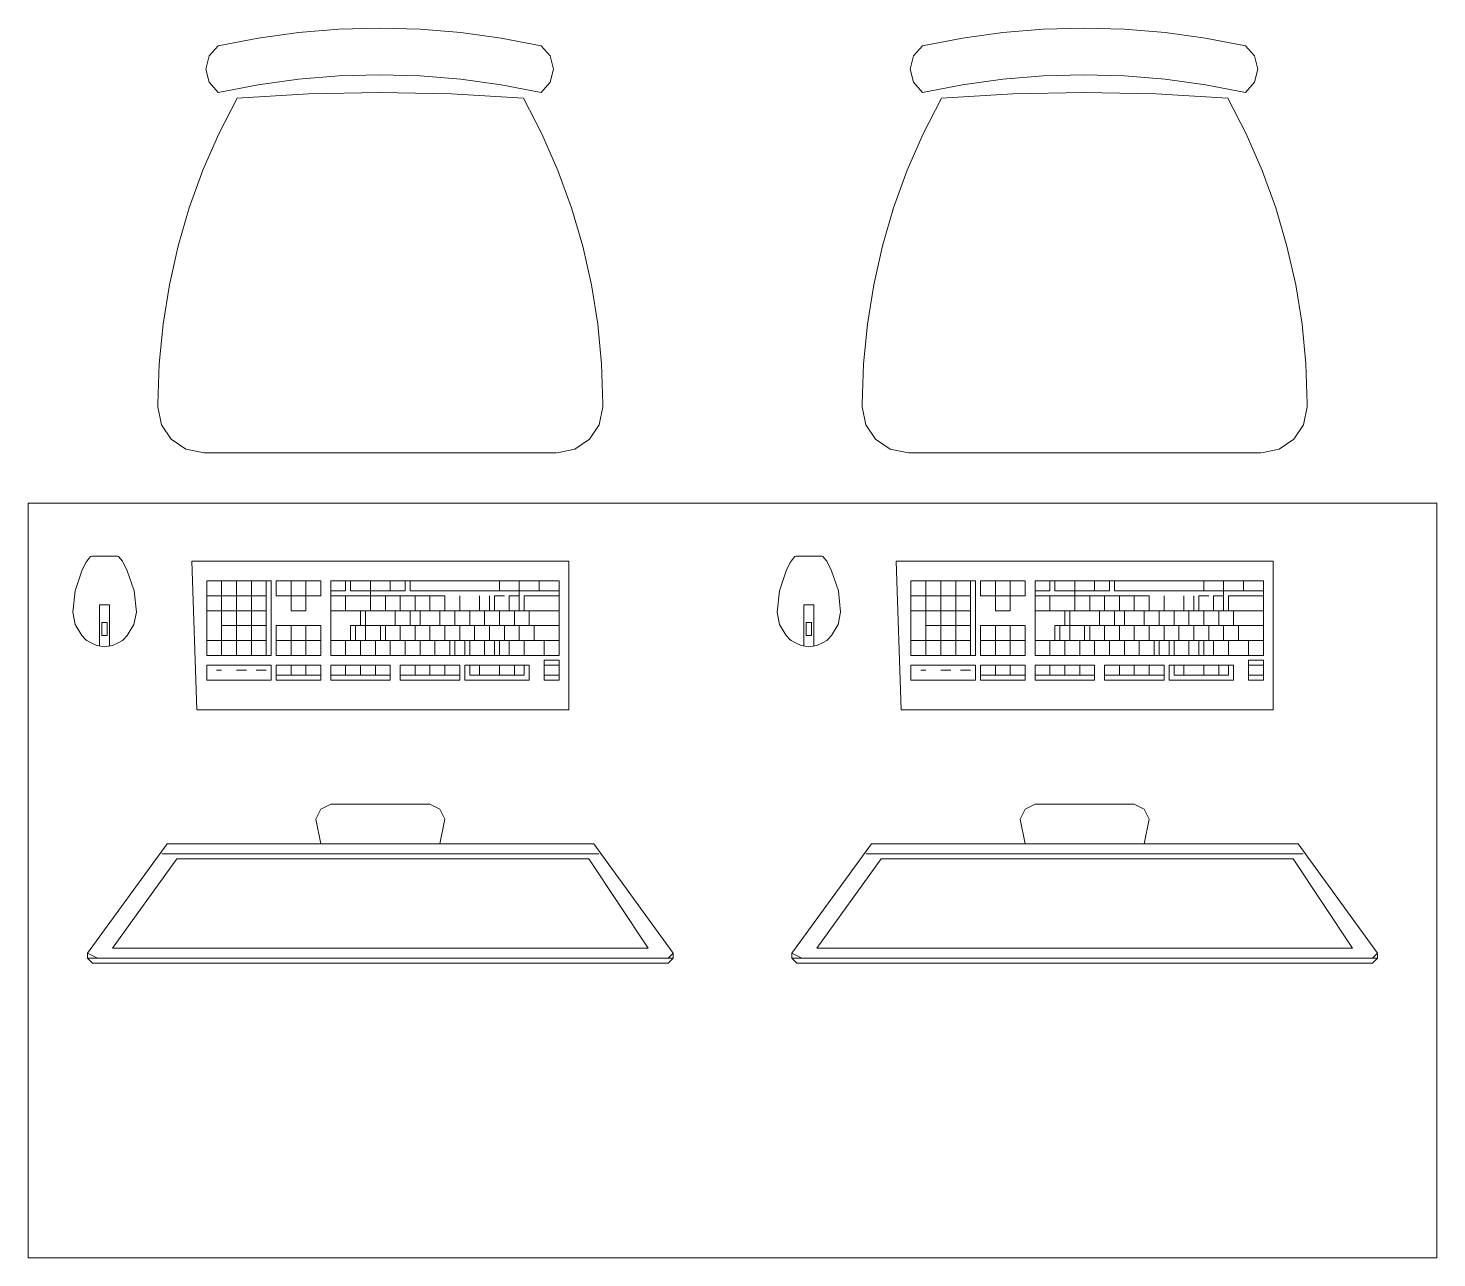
# Model space of a CAD drawing. Header units: millimetres. Extents: x 0 to 1189, y 0 to 841.
# Drawn here: x 807.52 to 821.52, y 595.41 to 607.63 of the extents above; entities that cross this region are included whole.
import ezdxf

# ---------------------------------------------------------------- set-up
doc = ezdxf.new("R2010")
doc.units = ezdxf.units.MM

msp = doc.modelspace()

# ---------------------------------------------------------------- linework, layer by layer
at = {"color": 253, "lineweight": 0, "true_color": 0x999999}
for points in [[(809.404237, 607.455699), (809.801409, 607.531824), (810.201863, 607.586199), (810.604754, 607.618824), (811.009239, 607.629699), (811.413724, 607.618824), (811.816615, 607.586199), (812.217069, 607.531824), (812.614241, 607.455699)], [(816.404247, 607.455699), (816.80142, 607.531824), (817.201874, 607.586199), (817.604765, 607.618824), (818.00925, 607.629699), (818.413735, 607.618824), (818.816626, 607.586199), (819.21708, 607.531824), (819.614252, 607.455699)], [(809.404237, 606.990698), (809.313861, 607.092198), (809.281236, 607.223698), (809.313861, 607.355074), (809.404237, 607.455699)], [(812.614241, 607.455699), (812.704617, 607.355074), (812.737242, 607.223698), (812.704617, 607.092198), (812.614241, 606.990698)], [(816.404247, 606.990698), (816.313872, 607.092198), (816.281247, 607.223698), (816.313872, 607.355074), (816.404247, 607.455699)], [(819.614252, 607.455699), (819.704627, 607.355074), (819.737252, 607.223698), (819.704627, 607.092198), (819.614252, 606.990698)], [(809.404237, 606.990698), (809.801409, 607.066979), (810.201863, 607.121698), (810.604754, 607.154667), (811.009239, 607.165698), (811.413724, 607.154667), (811.816615, 607.121698), (812.217069, 607.066979), (812.614241, 606.990698)], [(816.404247, 606.990698), (816.80142, 607.066979), (817.201874, 607.121698), (817.604765, 607.154667), (818.00925, 607.165698), (818.413735, 607.154667), (818.816626, 607.121698), (819.21708, 607.066979), (819.614252, 606.990698)], [(808.806236, 603.883693), (808.806236, 603.896693), (808.81889, 604.294327), (808.856658, 604.689195), (808.919246, 605.080125), (809.006361, 605.465946), (809.117711, 605.845485), (809.253002, 606.217572), (809.411942, 606.581033), (809.594237, 606.934698)], [(809.594237, 606.934698), (810.301363, 606.976573), (811.009239, 606.990698), (811.724615, 606.976323), (812.439241, 606.932698)], [(812.439241, 606.932698), (812.621536, 606.579406), (812.780476, 606.216306), (812.915767, 605.844558), (813.027117, 605.465321), (813.114232, 605.079756), (813.17682, 604.689023), (813.214588, 604.294282), (813.227242, 603.896693), (813.227242, 603.883693)], [(815.806246, 603.883693), (815.806246, 603.896693), (815.818901, 604.294327), (815.856668, 604.689195), (815.919256, 605.080125), (816.006372, 605.465946), (816.117721, 605.845485), (816.253013, 606.217572), (816.411952, 606.581033), (816.594248, 606.934698)], [(816.594248, 606.934698), (817.301374, 606.976573), (818.00925, 606.990698), (818.724626, 606.976323), (819.439252, 606.932698)], [(819.439252, 606.932698), (819.621547, 606.579406), (819.780487, 606.216306), (819.915778, 605.844558), (820.027128, 605.465321), (820.114243, 605.079756), (820.176831, 604.689023), (820.214599, 604.294282), (820.227253, 603.896693), (820.227253, 603.883693)], [(809.265236, 603.411693), (809.083252, 603.447474), (808.938611, 603.544943), (808.841033, 603.689287), (808.805236, 603.865693), (808.806236, 603.883693)], [(813.227242, 603.883693), (813.227242, 603.865693), (813.191602, 603.689287), (813.094367, 603.544943), (812.95007, 603.447474), (812.773242, 603.411693)], [(816.265247, 603.411693), (816.083262, 603.447474), (815.938622, 603.544943), (815.841043, 603.689287), (815.805246, 603.865693), (815.806246, 603.883693)], [(820.227253, 603.883693), (820.227253, 603.865693), (820.191612, 603.689287), (820.094378, 603.544943), (819.950081, 603.447474), (819.773252, 603.411693)], [(812.767242, 603.411693), (809.265236, 603.411693)], [(819.767252, 603.411693), (816.265247, 603.411693)], [(821.516255, 602.911692), (807.516234, 602.911692)], [(807.516234, 602.911692), (807.516234, 595.41168)], [(821.516255, 595.41168), (821.516255, 602.911692)], [(808.050235, 602.236691), (808.089235, 602.319691)], [(808.089235, 602.319691), (808.099235, 602.334691)], [(808.099235, 602.334691), (808.137235, 602.379691)], [(808.137235, 602.379691), (808.148235, 602.384691)], [(808.148235, 602.384691), (808.255235, 602.384691)], [(808.255235, 602.384691), (808.403235, 602.384691)], [(808.403235, 602.384691), (808.414235, 602.379691)], [(808.414235, 602.379691), (808.452235, 602.334691)], [(808.452235, 602.334691), (808.461235, 602.319691)], [(808.461235, 602.319691), (808.501235, 602.236691)], [(809.142236, 602.334691), (812.890242, 602.334691)], [(809.192236, 600.855689), (809.142236, 602.334691)], [(812.890242, 602.334691), (812.890242, 600.855689)], [(815.050245, 602.236691), (815.089245, 602.319691)], [(815.089245, 602.319691), (815.099245, 602.334691)], [(815.099245, 602.334691), (815.137245, 602.379691)], [(815.137245, 602.379691), (815.148245, 602.384691)], [(815.148245, 602.384691), (815.255246, 602.384691)], [(815.255246, 602.384691), (815.403246, 602.384691)], [(815.403246, 602.384691), (815.414246, 602.379691)], [(815.414246, 602.379691), (815.452246, 602.334691)], [(815.452246, 602.334691), (815.461246, 602.319691)], [(815.461246, 602.319691), (815.501246, 602.236691)], [(816.142247, 602.334691), (819.890253, 602.334691)], [(816.192247, 600.855689), (816.142247, 602.334691)], [(819.890253, 602.334691), (819.890253, 600.855689)], [(807.960234, 601.82869), (807.983109, 602.037565), (808.050235, 602.236691)], [(808.501235, 602.236691), (808.56836, 602.037565), (808.591235, 601.82869)], [(814.960245, 601.82869), (814.98312, 602.037565), (815.050245, 602.236691)], [(815.501246, 602.236691), (815.568371, 602.037565), (815.591246, 601.82869)], [(809.290236, 602.137691), (809.290236, 601.397689)], [(809.931237, 602.137691), (809.290236, 602.137691)], [(809.290236, 602.137691), (809.290236, 601.54569)], [(809.438237, 602.137691), (809.290236, 602.137691)], [(809.438237, 601.54569), (809.438237, 602.137691)], [(809.438237, 602.137691), (809.586237, 602.137691)], [(809.438237, 601.98969), (809.438237, 602.137691)], [(809.586237, 602.137691), (809.586237, 601.98969)], [(809.586237, 602.137691), (809.586237, 601.98969)], [(809.882237, 602.137691), (809.635237, 602.137691)], [(809.734237, 602.137691), (809.734237, 601.397689)], [(809.882237, 601.98969), (809.882237, 602.137691)], [(809.931237, 601.397689), (809.931237, 602.137691)], [(809.981237, 602.137691), (810.277238, 602.137691)], [(809.981237, 602.03969), (809.981237, 602.137691)], [(809.981237, 602.137691), (809.981237, 601.98969)], [(810.424238, 602.137691), (809.981237, 602.137691)], [(810.129238, 601.98969), (810.129238, 602.137691)], [(810.277238, 602.137691), (810.277238, 602.03969)], [(810.277238, 601.84169), (810.277238, 602.137691)], [(810.326238, 602.137691), (810.424238, 602.137691)], [(810.424238, 602.137691), (810.424238, 602.03969)], [(810.424238, 601.98969), (810.424238, 602.137691)], [(810.523238, 602.137691), (810.523238, 601.397689)], [(812.792242, 602.137691), (810.523238, 602.137691)], [(810.523238, 602.137691), (810.671239, 602.137691)], [(810.523238, 602.03969), (810.523238, 602.137691)], [(810.671239, 602.03969), (810.523238, 602.03969)], [(810.671239, 602.137691), (810.671239, 602.03969)], [(810.720239, 602.137691), (810.918239, 602.137691)], [(810.720239, 602.03969), (810.720239, 602.137691)], [(810.918239, 602.03969), (810.720239, 602.03969)], [(810.918239, 602.137691), (811.263239, 602.137691)], [(810.918239, 602.137691), (810.918239, 601.84169)], [(810.918239, 602.03969), (810.918239, 602.137691)], [(811.263239, 602.03969), (810.918239, 602.03969)], [(811.115239, 602.03969), (811.115239, 602.137691)], [(811.115239, 602.137691), (811.115239, 602.03969)], [(811.263239, 602.137691), (811.263239, 602.03969)], [(811.31224, 602.137691), (811.31224, 602.03969)], [(812.200241, 602.137691), (811.31224, 602.137691)], [(811.31224, 602.03969), (812.200241, 602.03969)], [(812.200241, 602.137691), (812.397241, 602.137691)], [(812.200241, 602.03969), (812.200241, 602.137691)], [(812.200241, 602.03969), (812.200241, 602.137691)], [(812.792242, 602.03969), (812.200241, 602.03969)], [(812.397241, 602.137691), (812.792242, 602.137691)], [(812.397241, 601.84169), (812.397241, 602.137691)], [(812.397241, 602.137691), (812.397241, 602.03969)], [(812.594241, 602.137691), (812.594241, 602.03969)], [(812.792242, 601.397689), (812.792242, 602.137691)], [(812.792242, 602.137691), (812.792242, 602.03969)], [(816.290247, 602.137691), (816.290247, 601.397689)], [(816.931248, 602.137691), (816.290247, 602.137691)], [(816.290247, 602.137691), (816.290247, 601.54569)], [(816.438247, 602.137691), (816.290247, 602.137691)], [(816.438247, 601.54569), (816.438247, 602.137691)], [(816.438247, 602.137691), (816.586248, 602.137691)], [(816.438247, 601.98969), (816.438247, 602.137691)], [(816.586248, 602.137691), (816.586248, 601.98969)], [(816.586248, 602.137691), (816.586248, 601.98969)], [(816.882248, 602.137691), (816.635248, 602.137691)], [(816.734248, 602.137691), (816.734248, 601.397689)], [(816.882248, 601.98969), (816.882248, 602.137691)], [(816.931248, 601.397689), (816.931248, 602.137691)], [(816.981248, 602.137691), (817.277249, 602.137691)], [(816.981248, 602.03969), (816.981248, 602.137691)], [(816.981248, 602.137691), (816.981248, 601.98969)], [(817.424249, 602.137691), (816.981248, 602.137691)], [(817.129248, 601.98969), (817.129248, 602.137691)], [(817.277249, 602.137691), (817.277249, 602.03969)], [(817.277249, 601.84169), (817.277249, 602.137691)], [(817.326249, 602.137691), (817.424249, 602.137691)], [(817.424249, 602.137691), (817.424249, 602.03969)], [(817.424249, 601.98969), (817.424249, 602.137691)], [(817.523249, 602.137691), (817.523249, 601.397689)], [(819.792252, 602.137691), (817.523249, 602.137691)], [(817.523249, 602.137691), (817.671249, 602.137691)], [(817.523249, 602.03969), (817.523249, 602.137691)], [(817.671249, 602.03969), (817.523249, 602.03969)], [(817.671249, 602.137691), (817.671249, 602.03969)], [(817.720249, 602.137691), (817.91825, 602.137691)], [(817.720249, 602.03969), (817.720249, 602.137691)], [(817.91825, 602.03969), (817.720249, 602.03969)], [(817.91825, 602.137691), (818.26325, 602.137691)], [(817.91825, 602.137691), (817.91825, 601.84169)], [(817.91825, 602.03969), (817.91825, 602.137691)], [(818.26325, 602.03969), (817.91825, 602.03969)], [(818.11525, 602.03969), (818.11525, 602.137691)], [(818.11525, 602.137691), (818.11525, 602.03969)], [(818.26325, 602.137691), (818.26325, 602.03969)], [(818.31225, 602.137691), (818.31225, 602.03969)], [(819.200252, 602.137691), (818.31225, 602.137691)], [(818.31225, 602.03969), (819.200252, 602.03969)], [(819.200252, 602.137691), (819.397252, 602.137691)], [(819.200252, 602.03969), (819.200252, 602.137691)], [(819.200252, 602.03969), (819.200252, 602.137691)], [(819.792252, 602.03969), (819.200252, 602.03969)], [(819.397252, 602.137691), (819.792252, 602.137691)], [(819.397252, 601.84169), (819.397252, 602.137691)], [(819.397252, 602.137691), (819.397252, 602.03969)], [(819.594252, 602.137691), (819.594252, 602.03969)], [(819.792252, 601.397689), (819.792252, 602.137691)], [(819.792252, 602.137691), (819.792252, 602.03969)], [(808.325235, 601.90069), (808.226235, 601.90069)], [(808.226235, 601.90069), (808.226235, 601.48869)], [(808.325235, 601.48869), (808.325235, 601.90069)], [(809.290236, 601.98969), (809.586237, 601.98969)], [(809.438237, 601.54569), (809.438237, 601.98969)], [(809.586237, 601.54569), (809.586237, 601.98969)], [(809.586237, 601.98969), (809.882237, 601.98969)], [(809.635237, 601.98969), (809.882237, 601.98969)], [(809.882237, 601.98969), (809.882237, 601.54569)], [(809.981237, 601.98969), (810.129238, 601.98969)], [(809.981237, 601.98969), (810.424238, 601.98969)], [(810.129238, 601.84169), (810.129238, 601.98969)], [(810.129238, 601.84169), (810.129238, 601.98969)], [(810.277238, 601.98969), (810.277238, 601.84169)], [(810.523238, 601.84169), (810.523238, 601.98969)], [(810.918239, 601.98969), (810.523238, 601.98969)], [(810.671239, 601.98969), (810.671239, 601.84169)], [(810.671239, 601.98969), (810.671239, 601.84169)], [(810.918239, 601.84169), (810.918239, 601.98969)], [(810.918239, 601.98969), (811.214239, 601.98969)], [(811.066239, 601.84169), (811.066239, 601.98969)], [(811.214239, 601.84169), (811.214239, 601.98969)], [(811.214239, 601.98969), (811.65724, 601.98969)], [(811.36124, 601.84169), (811.36124, 601.98969)], [(811.50924, 601.84169), (811.50924, 601.98969)], [(811.65724, 601.84169), (811.65724, 601.98969)], [(811.80524, 601.98969), (811.80524, 601.84169)], [(812.003241, 601.84169), (812.003241, 601.98969)], [(812.101241, 601.98969), (812.101241, 601.84169)], [(812.151241, 601.98969), (812.249241, 601.98969)], [(812.151241, 601.84169), (812.151241, 601.98969)], [(812.298241, 601.98969), (812.397241, 601.98969)], [(812.298241, 601.84169), (812.298241, 601.98969)], [(812.446241, 601.98969), (812.446241, 601.84169)], [(812.792242, 601.98969), (812.446241, 601.98969)], [(812.792242, 601.84169), (812.792242, 601.98969)], [(815.325246, 601.90069), (815.226245, 601.90069)], [(815.226245, 601.90069), (815.226245, 601.48869)], [(815.325246, 601.48869), (815.325246, 601.90069)], [(816.290247, 601.98969), (816.586248, 601.98969)], [(816.438247, 601.54569), (816.438247, 601.98969)], [(816.586248, 601.54569), (816.586248, 601.98969)], [(816.586248, 601.98969), (816.882248, 601.98969)], [(816.635248, 601.98969), (816.882248, 601.98969)], [(816.882248, 601.98969), (816.882248, 601.54569)], [(816.981248, 601.98969), (817.129248, 601.98969)], [(816.981248, 601.98969), (817.424249, 601.98969)], [(817.129248, 601.84169), (817.129248, 601.98969)], [(817.129248, 601.84169), (817.129248, 601.98969)], [(817.277249, 601.98969), (817.277249, 601.84169)], [(817.523249, 601.84169), (817.523249, 601.98969)], [(817.91825, 601.98969), (817.523249, 601.98969)], [(817.671249, 601.98969), (817.671249, 601.84169)], [(817.671249, 601.98969), (817.671249, 601.84169)], [(817.91825, 601.84169), (817.91825, 601.98969)], [(817.91825, 601.98969), (818.21425, 601.98969)], [(818.06625, 601.84169), (818.06625, 601.98969)], [(818.21425, 601.84169), (818.21425, 601.98969)], [(818.21425, 601.98969), (818.657251, 601.98969)], [(818.36125, 601.84169), (818.36125, 601.98969)], [(818.50925, 601.84169), (818.50925, 601.98969)], [(818.657251, 601.84169), (818.657251, 601.98969)], [(818.805251, 601.98969), (818.805251, 601.84169)], [(819.003251, 601.84169), (819.003251, 601.98969)], [(819.101251, 601.98969), (819.101251, 601.84169)], [(819.151251, 601.98969), (819.249252, 601.98969)], [(819.151251, 601.84169), (819.151251, 601.98969)], [(819.298252, 601.98969), (819.397252, 601.98969)], [(819.298252, 601.84169), (819.298252, 601.98969)], [(819.446252, 601.98969), (819.446252, 601.84169)], [(819.792252, 601.98969), (819.446252, 601.98969)], [(819.792252, 601.84169), (819.792252, 601.98969)], [(808.050235, 601.59569), (807.983484, 601.70394), (807.960234, 601.82869)], [(808.249235, 601.59469), (808.249235, 601.72469)], [(808.249235, 601.72469), (808.302235, 601.72469)], [(808.302235, 601.72469), (808.302235, 601.59469)], [(808.591235, 601.82869), (808.567985, 601.70394), (808.501235, 601.59569)], [(809.290236, 601.84169), (809.438237, 601.84169)], [(809.734237, 601.84169), (809.438237, 601.84169)], [(809.882237, 601.84169), (809.734237, 601.84169)], [(810.277238, 601.84169), (810.129238, 601.84169)], [(810.277238, 601.84169), (810.129238, 601.84169)], [(810.523238, 601.84169), (810.819239, 601.84169)], [(810.671239, 601.84169), (810.523238, 601.84169)], [(810.523238, 601.54569), (810.523238, 601.84169)], [(810.671239, 601.84169), (810.918239, 601.84169)], [(810.819239, 601.84169), (810.819239, 601.69369)], [(810.868239, 601.69369), (810.868239, 601.84169)], [(810.868239, 601.84169), (810.967239, 601.84169)], [(812.101241, 601.84169), (810.918239, 601.84169)], [(810.967239, 601.84169), (812.052241, 601.84169)], [(811.164239, 601.69369), (811.164239, 601.84169)], [(811.36124, 601.84169), (811.214239, 601.84169)], [(811.31224, 601.69369), (811.31224, 601.84169)], [(811.41124, 601.84169), (811.41124, 601.69369)], [(811.60824, 601.69369), (811.60824, 601.84169)], [(811.75624, 601.69369), (811.75624, 601.84169)], [(811.90424, 601.84169), (811.90424, 601.69369)], [(811.90424, 601.69369), (811.90424, 601.84169)], [(812.052241, 601.84169), (812.200241, 601.84169)], [(812.052241, 601.69369), (812.052241, 601.84169)], [(812.151241, 601.84169), (812.496241, 601.84169)], [(812.200241, 601.84169), (812.200241, 601.69369)], [(812.348241, 601.84169), (812.348241, 601.69369)], [(812.348241, 601.69369), (812.348241, 601.84169)], [(812.446241, 601.84169), (812.792242, 601.84169)], [(812.792242, 601.84169), (812.496241, 601.84169)], [(812.496241, 601.84169), (812.496241, 601.69369)], [(812.496241, 601.84169), (812.496241, 601.69369)], [(812.792242, 601.69369), (812.792242, 601.84169)], [(815.050245, 601.59569), (814.983495, 601.70394), (814.960245, 601.82869)], [(815.249246, 601.59469), (815.249246, 601.72469)], [(815.249246, 601.72469), (815.302246, 601.72469)], [(815.302246, 601.72469), (815.302246, 601.59469)], [(815.591246, 601.82869), (815.567996, 601.70394), (815.501246, 601.59569)], [(816.290247, 601.84169), (816.438247, 601.84169)], [(816.734248, 601.84169), (816.438247, 601.84169)], [(816.882248, 601.84169), (816.734248, 601.84169)], [(817.277249, 601.84169), (817.129248, 601.84169)], [(817.277249, 601.84169), (817.129248, 601.84169)], [(817.523249, 601.84169), (817.819249, 601.84169)], [(817.671249, 601.84169), (817.523249, 601.84169)], [(817.523249, 601.54569), (817.523249, 601.84169)], [(817.671249, 601.84169), (817.91825, 601.84169)], [(817.819249, 601.84169), (817.819249, 601.69369)], [(817.86825, 601.69369), (817.86825, 601.84169)], [(817.86825, 601.84169), (817.96725, 601.84169)], [(819.101251, 601.84169), (817.91825, 601.84169)], [(817.96725, 601.84169), (819.052251, 601.84169)], [(818.16425, 601.69369), (818.16425, 601.84169)], [(818.36125, 601.84169), (818.21425, 601.84169)], [(818.31225, 601.69369), (818.31225, 601.84169)], [(818.41125, 601.84169), (818.41125, 601.69369)], [(818.608251, 601.69369), (818.608251, 601.84169)], [(818.756251, 601.69369), (818.756251, 601.84169)], [(818.904251, 601.84169), (818.904251, 601.69369)], [(818.904251, 601.69369), (818.904251, 601.84169)], [(819.052251, 601.84169), (819.200252, 601.84169)], [(819.052251, 601.69369), (819.052251, 601.84169)], [(819.151251, 601.84169), (819.496252, 601.84169)], [(819.200252, 601.84169), (819.200252, 601.69369)], [(819.348252, 601.84169), (819.348252, 601.69369)], [(819.348252, 601.69369), (819.348252, 601.84169)], [(819.446252, 601.84169), (819.792252, 601.84169)], [(819.792252, 601.84169), (819.496252, 601.84169)], [(819.496252, 601.84169), (819.496252, 601.69369)], [(819.496252, 601.84169), (819.496252, 601.69369)], [(819.792252, 601.69369), (819.792252, 601.84169)], [(808.086235, 601.55669), (808.050235, 601.59569)], [(808.302235, 601.59469), (808.249235, 601.59469)], [(808.501235, 601.59569), (808.465235, 601.55669)], [(809.438237, 601.69369), (809.586237, 601.69369)], [(809.586237, 601.69369), (809.882237, 601.69369)], [(809.981237, 601.54569), (809.981237, 601.69369)], [(809.981237, 601.69369), (809.981237, 601.397689)], [(809.981237, 601.69369), (810.424238, 601.69369)], [(810.424238, 601.69369), (809.981237, 601.69369)], [(810.129238, 601.69369), (810.129238, 601.54569)], [(810.277238, 601.69369), (810.277238, 601.397689)], [(810.424238, 601.397689), (810.424238, 601.69369)], [(810.424238, 601.69369), (810.424238, 601.54569)], [(810.819239, 601.69369), (810.720239, 601.69369)], [(810.720239, 601.69369), (810.720239, 601.54569)], [(811.115239, 601.69369), (810.770239, 601.69369)], [(810.770239, 601.54569), (810.770239, 601.69369)], [(810.868239, 601.69369), (810.868239, 601.54569)], [(811.016239, 601.54569), (811.016239, 601.69369)], [(811.066239, 601.54569), (811.066239, 601.69369)], [(811.066239, 601.69369), (811.36124, 601.69369)], [(811.31224, 601.69369), (811.115239, 601.69369)], [(811.214239, 601.69369), (811.214239, 601.54569)], [(812.348241, 601.69369), (811.31224, 601.69369)], [(811.36124, 601.54569), (811.36124, 601.69369)], [(811.36124, 601.69369), (811.36124, 601.54569)], [(811.50924, 601.54569), (811.50924, 601.69369)], [(811.65724, 601.54569), (811.65724, 601.69369)], [(811.80524, 601.69369), (811.80524, 601.54569)], [(811.80524, 601.54569), (811.80524, 601.69369)], [(811.95324, 601.54569), (811.95324, 601.69369)], [(812.101241, 601.54569), (812.101241, 601.69369)], [(812.496241, 601.69369), (812.249241, 601.69369)], [(812.249241, 601.54569), (812.249241, 601.69369)], [(812.249241, 601.69369), (812.249241, 601.54569)], [(812.397241, 601.69369), (812.545241, 601.69369)], [(812.397241, 601.54569), (812.397241, 601.69369)], [(812.496241, 601.69369), (812.792242, 601.69369)], [(812.545241, 601.69369), (812.545241, 601.54569)], [(812.545241, 601.69369), (812.545241, 601.54569)], [(812.792242, 601.69369), (812.545241, 601.69369)], [(812.792242, 601.54569), (812.792242, 601.69369)], [(815.086245, 601.55669), (815.050245, 601.59569)], [(815.302246, 601.59469), (815.249246, 601.59469)], [(815.501246, 601.59569), (815.465246, 601.55669)], [(816.438247, 601.69369), (816.586248, 601.69369)], [(816.586248, 601.69369), (816.882248, 601.69369)], [(816.981248, 601.54569), (816.981248, 601.69369)], [(816.981248, 601.69369), (816.981248, 601.397689)], [(816.981248, 601.69369), (817.424249, 601.69369)], [(817.424249, 601.69369), (816.981248, 601.69369)], [(817.129248, 601.69369), (817.129248, 601.54569)], [(817.277249, 601.69369), (817.277249, 601.397689)], [(817.424249, 601.397689), (817.424249, 601.69369)], [(817.424249, 601.69369), (817.424249, 601.54569)], [(817.819249, 601.69369), (817.720249, 601.69369)], [(817.720249, 601.69369), (817.720249, 601.54569)], [(818.11525, 601.69369), (817.770249, 601.69369)], [(817.770249, 601.54569), (817.770249, 601.69369)], [(817.86825, 601.69369), (817.86825, 601.54569)], [(818.01625, 601.54569), (818.01625, 601.69369)], [(818.06625, 601.54569), (818.06625, 601.69369)], [(818.06625, 601.69369), (818.36125, 601.69369)], [(818.31225, 601.69369), (818.11525, 601.69369)], [(818.21425, 601.69369), (818.21425, 601.54569)], [(819.348252, 601.69369), (818.31225, 601.69369)], [(818.36125, 601.54569), (818.36125, 601.69369)], [(818.36125, 601.69369), (818.36125, 601.54569)], [(818.50925, 601.54569), (818.50925, 601.69369)], [(818.657251, 601.54569), (818.657251, 601.69369)], [(818.805251, 601.69369), (818.805251, 601.54569)], [(818.805251, 601.54569), (818.805251, 601.69369)], [(818.953251, 601.54569), (818.953251, 601.69369)], [(819.101251, 601.54569), (819.101251, 601.69369)], [(819.496252, 601.69369), (819.249252, 601.69369)], [(819.249252, 601.54569), (819.249252, 601.69369)], [(819.249252, 601.69369), (819.249252, 601.54569)], [(819.397252, 601.69369), (819.545252, 601.69369)], [(819.397252, 601.54569), (819.397252, 601.69369)], [(819.496252, 601.69369), (819.792252, 601.69369)], [(819.545252, 601.69369), (819.545252, 601.54569)], [(819.545252, 601.69369), (819.545252, 601.54569)], [(819.792252, 601.69369), (819.545252, 601.69369)], [(819.792252, 601.54569), (819.792252, 601.69369)], [(808.099235, 601.54569), (808.086235, 601.55669)], [(808.141235, 601.52069), (808.099235, 601.54569)], [(808.198235, 601.49669), (808.141235, 601.52069)], [(808.275235, 601.48369), (808.198235, 601.49669)], [(808.353235, 601.49669), (808.275235, 601.48369)], [(808.410235, 601.52069), (808.353235, 601.49669)], [(808.452235, 601.54569), (808.410235, 601.52069)], [(808.465235, 601.55669), (808.452235, 601.54569)], [(809.290236, 601.54569), (809.734237, 601.54569)], [(809.290236, 601.397689), (809.290236, 601.54569)], [(809.290236, 601.54569), (809.438237, 601.54569)], [(809.438237, 601.54569), (809.438237, 601.397689)], [(809.586237, 601.54569), (809.487237, 601.54569)], [(809.586237, 601.54569), (809.586237, 601.397689)], [(809.882237, 601.54569), (809.635237, 601.54569)], [(809.783237, 601.54569), (809.882237, 601.54569)], [(809.882237, 601.54569), (809.882237, 601.397689)], [(809.981237, 601.397689), (809.981237, 601.54569)], [(810.424238, 601.54569), (809.981237, 601.54569)], [(810.129238, 601.54569), (810.129238, 601.397689)], [(810.424238, 601.54569), (810.424238, 601.397689)], [(810.523238, 601.54569), (810.671239, 601.54569)], [(810.523238, 601.397689), (810.523238, 601.54569)], [(810.720239, 601.54569), (810.523238, 601.54569)], [(810.671239, 601.397689), (810.671239, 601.54569)], [(810.671239, 601.54569), (810.819239, 601.54569)], [(811.016239, 601.54569), (810.770239, 601.54569)], [(810.819239, 601.54569), (811.263239, 601.54569)], [(810.819239, 601.397689), (810.819239, 601.54569)], [(810.967239, 601.54569), (810.967239, 601.397689)], [(810.967239, 601.397689), (810.967239, 601.54569)], [(811.36124, 601.54569), (811.066239, 601.54569)], [(811.115239, 601.54569), (811.115239, 601.397689)], [(811.95324, 601.54569), (811.263239, 601.54569)], [(811.263239, 601.54569), (811.263239, 601.397689)], [(811.50924, 601.54569), (811.36124, 601.54569)], [(811.41124, 601.54569), (811.41124, 601.397689)], [(811.41124, 601.397689), (811.41124, 601.54569)], [(811.55924, 601.54569), (811.55924, 601.397689)], [(811.70724, 601.54569), (811.70724, 601.397689)], [(811.75624, 601.54569), (811.85524, 601.54569)], [(811.75624, 601.397689), (811.75624, 601.54569)], [(811.85524, 601.54569), (811.85524, 601.397689)], [(811.90424, 601.54569), (812.003241, 601.54569)], [(811.90424, 601.397689), (811.90424, 601.54569)], [(811.95324, 601.54569), (812.792242, 601.54569)], [(812.052241, 601.397689), (812.052241, 601.54569)], [(812.151241, 601.54569), (812.151241, 601.397689)], [(812.200241, 601.397689), (812.200241, 601.54569)], [(812.298241, 601.54569), (812.298241, 601.397689)], [(812.446241, 601.54569), (812.446241, 601.397689)], [(812.545241, 601.54569), (812.792242, 601.54569)], [(812.644242, 601.54569), (812.644242, 601.397689)], [(812.644242, 601.397689), (812.644242, 601.54569)], [(812.792242, 601.54569), (812.792242, 601.397689)], [(815.099245, 601.54569), (815.086245, 601.55669)], [(815.141245, 601.52069), (815.099245, 601.54569)], [(815.198245, 601.49669), (815.141245, 601.52069)], [(815.275246, 601.48369), (815.198245, 601.49669)], [(815.353246, 601.49669), (815.275246, 601.48369)], [(815.410246, 601.52069), (815.353246, 601.49669)], [(815.452246, 601.54569), (815.410246, 601.52069)], [(815.465246, 601.55669), (815.452246, 601.54569)], [(816.290247, 601.54569), (816.734248, 601.54569)], [(816.290247, 601.397689), (816.290247, 601.54569)], [(816.290247, 601.54569), (816.438247, 601.54569)], [(816.438247, 601.54569), (816.438247, 601.397689)], [(816.586248, 601.54569), (816.487247, 601.54569)], [(816.586248, 601.54569), (816.586248, 601.397689)], [(816.882248, 601.54569), (816.635248, 601.54569)], [(816.783248, 601.54569), (816.882248, 601.54569)], [(816.882248, 601.54569), (816.882248, 601.397689)], [(816.981248, 601.397689), (816.981248, 601.54569)], [(817.424249, 601.54569), (816.981248, 601.54569)], [(817.129248, 601.54569), (817.129248, 601.397689)], [(817.424249, 601.54569), (817.424249, 601.397689)], [(817.523249, 601.54569), (817.671249, 601.54569)], [(817.523249, 601.397689), (817.523249, 601.54569)], [(817.720249, 601.54569), (817.523249, 601.54569)], [(817.671249, 601.397689), (817.671249, 601.54569)], [(817.671249, 601.54569), (817.819249, 601.54569)], [(818.01625, 601.54569), (817.770249, 601.54569)], [(817.819249, 601.54569), (818.26325, 601.54569)], [(817.819249, 601.397689), (817.819249, 601.54569)], [(817.96725, 601.54569), (817.96725, 601.397689)], [(817.96725, 601.397689), (817.96725, 601.54569)], [(818.36125, 601.54569), (818.06625, 601.54569)], [(818.11525, 601.54569), (818.11525, 601.397689)], [(818.953251, 601.54569), (818.26325, 601.54569)], [(818.26325, 601.54569), (818.26325, 601.397689)], [(818.50925, 601.54569), (818.36125, 601.54569)], [(818.41125, 601.54569), (818.41125, 601.397689)], [(818.41125, 601.397689), (818.41125, 601.54569)], [(818.559251, 601.54569), (818.559251, 601.397689)], [(818.707251, 601.54569), (818.707251, 601.397689)], [(818.756251, 601.54569), (818.855251, 601.54569)], [(818.756251, 601.397689), (818.756251, 601.54569)], [(818.855251, 601.54569), (818.855251, 601.397689)], [(818.904251, 601.54569), (819.003251, 601.54569)], [(818.904251, 601.397689), (818.904251, 601.54569)], [(818.953251, 601.54569), (819.792252, 601.54569)], [(819.052251, 601.397689), (819.052251, 601.54569)], [(819.151251, 601.54569), (819.151251, 601.397689)], [(819.200252, 601.397689), (819.200252, 601.54569)], [(819.298252, 601.54569), (819.298252, 601.397689)], [(819.446252, 601.54569), (819.446252, 601.397689)], [(819.545252, 601.54569), (819.792252, 601.54569)], [(819.644252, 601.54569), (819.644252, 601.397689)], [(819.644252, 601.397689), (819.644252, 601.54569)], [(819.792252, 601.54569), (819.792252, 601.397689)], [(809.438237, 601.397689), (809.290236, 601.397689)], [(809.290236, 601.397689), (809.931237, 601.397689)], [(809.882237, 601.397689), (809.487237, 601.397689)], [(810.129238, 601.397689), (809.981237, 601.397689)], [(809.981237, 601.397689), (810.424238, 601.397689)], [(810.277238, 601.397689), (810.129238, 601.397689)], [(810.424238, 601.397689), (810.326238, 601.397689)], [(810.523238, 601.397689), (812.792242, 601.397689)], [(810.819239, 601.397689), (810.523238, 601.397689)], [(810.967239, 601.397689), (810.819239, 601.397689)], [(811.115239, 601.397689), (810.967239, 601.397689)], [(811.263239, 601.397689), (811.115239, 601.397689)], [(812.003241, 601.397689), (811.75624, 601.397689)], [(812.298241, 601.397689), (812.052241, 601.397689)], [(812.446241, 601.397689), (812.348241, 601.397689)], [(812.792242, 601.397689), (812.496241, 601.397689)], [(812.644242, 601.348689), (812.792242, 601.348689)], [(812.644242, 601.151689), (812.644242, 601.348689)], [(812.792242, 601.348689), (812.792242, 601.151689)], [(816.438247, 601.397689), (816.290247, 601.397689)], [(816.290247, 601.397689), (816.931248, 601.397689)], [(816.882248, 601.397689), (816.487247, 601.397689)], [(817.129248, 601.397689), (816.981248, 601.397689)], [(816.981248, 601.397689), (817.424249, 601.397689)], [(817.277249, 601.397689), (817.129248, 601.397689)], [(817.424249, 601.397689), (817.326249, 601.397689)], [(817.523249, 601.397689), (819.792252, 601.397689)], [(817.819249, 601.397689), (817.523249, 601.397689)], [(817.96725, 601.397689), (817.819249, 601.397689)], [(818.11525, 601.397689), (817.96725, 601.397689)], [(818.26325, 601.397689), (818.11525, 601.397689)], [(819.003251, 601.397689), (818.756251, 601.397689)], [(819.298252, 601.397689), (819.052251, 601.397689)], [(819.446252, 601.397689), (819.348252, 601.397689)], [(819.792252, 601.397689), (819.496252, 601.397689)], [(819.644252, 601.348689), (819.792252, 601.348689)], [(819.644252, 601.151689), (819.644252, 601.348689)], [(819.792252, 601.348689), (819.792252, 601.151689)], [(809.290236, 601.299689), (809.290236, 601.151689)], [(809.931237, 601.299689), (809.290236, 601.299689)], [(809.389237, 601.250689), (809.438237, 601.250689)], [(809.438237, 601.250689), (809.389237, 601.250689)], [(809.586237, 601.250689), (809.685237, 601.250689)], [(809.685237, 601.250689), (809.586237, 601.250689)], [(809.882237, 601.250689), (809.783237, 601.250689)], [(809.882237, 601.250689), (809.783237, 601.250689)], [(809.931237, 601.151689), (809.931237, 601.299689)], [(809.981237, 601.299689), (810.424238, 601.299689)], [(810.424238, 601.299689), (809.981237, 601.299689)], [(809.981237, 601.200689), (809.981237, 601.299689)], [(809.981237, 601.299689), (809.981237, 601.151689)], [(810.424238, 601.200689), (809.981237, 601.200689)], [(810.129238, 601.299689), (810.129238, 601.200689)], [(810.277238, 601.299689), (810.277238, 601.200689)], [(810.424238, 601.299689), (810.424238, 601.200689)], [(810.424238, 601.151689), (810.424238, 601.299689)], [(810.523238, 601.299689), (810.819239, 601.299689)], [(810.523238, 601.200689), (810.523238, 601.299689)], [(810.523238, 601.299689), (810.523238, 601.151689)], [(811.115239, 601.299689), (810.523238, 601.299689)], [(810.819239, 601.200689), (810.523238, 601.200689)], [(810.671239, 601.200689), (810.671239, 601.299689)], [(810.819239, 601.299689), (810.967239, 601.299689)], [(810.819239, 601.299689), (810.819239, 601.200689)], [(811.115239, 601.200689), (810.819239, 601.200689)], [(810.967239, 601.299689), (811.115239, 601.299689)], [(810.967239, 601.299689), (810.967239, 601.200689)], [(811.115239, 601.299689), (811.115239, 601.200689)], [(811.115239, 601.151689), (811.115239, 601.299689)], [(811.214239, 601.299689), (811.46024, 601.299689)], [(811.214239, 601.200689), (811.214239, 601.299689)], [(811.214239, 601.299689), (811.214239, 601.151689)], [(811.80524, 601.299689), (811.214239, 601.299689)], [(811.50924, 601.200689), (811.214239, 601.200689)], [(811.36124, 601.200689), (811.36124, 601.299689)], [(811.50924, 601.200689), (811.50924, 601.299689)], [(811.50924, 601.299689), (811.80524, 601.299689)], [(811.80524, 601.200689), (811.50924, 601.200689)], [(811.65724, 601.200689), (811.65724, 601.299689)], [(811.80524, 601.299689), (811.80524, 601.200689)], [(811.80524, 601.151689), (811.80524, 601.299689)], [(812.496241, 601.299689), (811.85524, 601.299689)], [(811.85524, 601.299689), (811.85524, 601.151689)], [(811.90424, 601.200689), (811.90424, 601.299689)], [(811.90424, 601.299689), (812.446241, 601.299689)], [(812.446241, 601.200689), (811.90424, 601.200689)], [(812.003241, 601.299689), (812.003241, 601.200689)], [(812.200241, 601.200689), (812.200241, 601.299689)], [(812.348241, 601.200689), (812.348241, 601.299689)], [(812.446241, 601.299689), (812.446241, 601.200689)], [(812.496241, 601.151689), (812.496241, 601.299689)], [(812.644242, 601.299689), (812.792242, 601.299689)], [(812.644242, 601.200689), (812.644242, 601.299689)], [(812.792242, 601.200689), (812.644242, 601.200689)], [(812.792242, 601.299689), (812.792242, 601.200689)], [(816.290247, 601.299689), (816.290247, 601.151689)], [(816.931248, 601.299689), (816.290247, 601.299689)], [(816.389247, 601.250689), (816.438247, 601.250689)], [(816.438247, 601.250689), (816.389247, 601.250689)], [(816.586248, 601.250689), (816.685248, 601.250689)], [(816.685248, 601.250689), (816.586248, 601.250689)], [(816.882248, 601.250689), (816.783248, 601.250689)], [(816.882248, 601.250689), (816.783248, 601.250689)], [(816.931248, 601.151689), (816.931248, 601.299689)], [(816.981248, 601.299689), (817.424249, 601.299689)], [(817.424249, 601.299689), (816.981248, 601.299689)], [(816.981248, 601.200689), (816.981248, 601.299689)], [(816.981248, 601.299689), (816.981248, 601.151689)], [(817.424249, 601.200689), (816.981248, 601.200689)], [(817.129248, 601.299689), (817.129248, 601.200689)], [(817.277249, 601.299689), (817.277249, 601.200689)], [(817.424249, 601.299689), (817.424249, 601.200689)], [(817.424249, 601.151689), (817.424249, 601.299689)], [(817.523249, 601.299689), (817.819249, 601.299689)], [(817.523249, 601.200689), (817.523249, 601.299689)], [(817.523249, 601.299689), (817.523249, 601.151689)], [(818.11525, 601.299689), (817.523249, 601.299689)], [(817.819249, 601.200689), (817.523249, 601.200689)], [(817.671249, 601.200689), (817.671249, 601.299689)], [(817.819249, 601.299689), (817.96725, 601.299689)], [(817.819249, 601.299689), (817.819249, 601.200689)], [(818.11525, 601.200689), (817.819249, 601.200689)], [(817.96725, 601.299689), (818.11525, 601.299689)], [(817.96725, 601.299689), (817.96725, 601.200689)], [(818.11525, 601.299689), (818.11525, 601.200689)], [(818.11525, 601.151689), (818.11525, 601.299689)], [(818.21425, 601.299689), (818.46025, 601.299689)], [(818.21425, 601.200689), (818.21425, 601.299689)], [(818.21425, 601.299689), (818.21425, 601.151689)], [(818.805251, 601.299689), (818.21425, 601.299689)], [(818.50925, 601.200689), (818.21425, 601.200689)], [(818.36125, 601.200689), (818.36125, 601.299689)], [(818.50925, 601.200689), (818.50925, 601.299689)], [(818.50925, 601.299689), (818.805251, 601.299689)], [(818.805251, 601.200689), (818.50925, 601.200689)], [(818.657251, 601.200689), (818.657251, 601.299689)], [(818.805251, 601.299689), (818.805251, 601.200689)], [(818.805251, 601.151689), (818.805251, 601.299689)], [(819.496252, 601.299689), (818.855251, 601.299689)], [(818.855251, 601.299689), (818.855251, 601.151689)], [(818.904251, 601.200689), (818.904251, 601.299689)], [(818.904251, 601.299689), (819.446252, 601.299689)], [(819.446252, 601.200689), (818.904251, 601.200689)], [(819.003251, 601.299689), (819.003251, 601.200689)], [(819.200252, 601.200689), (819.200252, 601.299689)], [(819.348252, 601.200689), (819.348252, 601.299689)], [(819.446252, 601.299689), (819.446252, 601.200689)], [(819.496252, 601.151689), (819.496252, 601.299689)], [(819.644252, 601.299689), (819.792252, 601.299689)], [(819.644252, 601.200689), (819.644252, 601.299689)], [(819.792252, 601.200689), (819.644252, 601.200689)], [(819.792252, 601.299689), (819.792252, 601.200689)], [(809.290236, 601.151689), (809.931237, 601.151689)], [(809.981237, 601.151689), (810.424238, 601.151689)], [(810.523238, 601.151689), (811.115239, 601.151689)], [(811.214239, 601.151689), (811.80524, 601.151689)], [(811.85524, 601.151689), (812.496241, 601.151689)], [(812.792242, 601.151689), (812.644242, 601.151689)], [(816.290247, 601.151689), (816.931248, 601.151689)], [(816.981248, 601.151689), (817.424249, 601.151689)], [(817.523249, 601.151689), (818.11525, 601.151689)], [(818.21425, 601.151689), (818.805251, 601.151689)], [(818.855251, 601.151689), (819.496252, 601.151689)], [(819.792252, 601.151689), (819.644252, 601.151689)], [(812.890242, 600.855689), (809.192236, 600.855689)], [(819.890253, 600.855689), (816.192247, 600.855689)], [(810.523238, 599.918687), (810.424238, 599.869687)], [(810.523238, 599.918687), (810.424238, 599.869687)], [(810.523238, 599.918687), (811.016239, 599.918687)], [(810.523238, 599.918687), (811.016239, 599.918687)], [(811.016239, 599.918687), (811.50924, 599.918687)], [(811.016239, 599.918687), (811.50924, 599.918687)], [(811.50924, 599.918687), (811.60824, 599.869687)], [(811.50924, 599.918687), (811.60824, 599.869687)], [(817.523249, 599.918687), (817.424249, 599.869687)], [(817.523249, 599.918687), (817.424249, 599.869687)], [(817.523249, 599.918687), (818.01625, 599.918687)], [(817.523249, 599.918687), (818.01625, 599.918687)], [(818.01625, 599.918687), (818.50925, 599.918687)], [(818.01625, 599.918687), (818.50925, 599.918687)], [(818.50925, 599.918687), (818.608251, 599.869687)], [(818.50925, 599.918687), (818.608251, 599.869687)], [(810.424238, 599.869687), (810.375238, 599.770687)], [(810.424238, 599.869687), (810.375238, 599.770687)], [(810.375238, 599.770687), (810.424238, 599.524687)], [(811.60824, 599.869687), (811.65724, 599.770687)], [(811.60824, 599.869687), (811.65724, 599.770687)], [(811.65724, 599.770687), (811.60824, 599.524687)], [(817.424249, 599.869687), (817.375249, 599.770687)], [(817.424249, 599.869687), (817.375249, 599.770687)], [(817.375249, 599.770687), (817.424249, 599.524687)], [(818.608251, 599.869687), (818.657251, 599.770687)], [(818.608251, 599.869687), (818.657251, 599.770687)], [(818.657251, 599.770687), (818.608251, 599.524687)], [(808.896236, 599.524687), (808.107235, 598.439685)], [(808.945236, 599.524687), (808.896236, 599.524687)], [(809.044236, 599.524687), (808.945236, 599.524687)], [(811.016239, 599.524687), (809.044236, 599.524687)], [(813.038242, 599.524687), (811.016239, 599.524687)], [(813.137242, 599.524687), (813.038242, 599.524687)], [(813.926243, 598.439685), (813.137242, 599.524687)], [(815.896247, 599.524687), (815.107245, 598.439685)], [(815.945247, 599.524687), (815.896247, 599.524687)], [(816.044247, 599.524687), (815.945247, 599.524687)], [(818.01625, 599.524687), (816.044247, 599.524687)], [(820.038253, 599.524687), (818.01625, 599.524687)], [(820.137253, 599.524687), (820.038253, 599.524687)], [(820.926254, 598.439685), (820.137253, 599.524687)], [(808.994236, 599.376686), (808.353235, 598.488685)], [(811.016239, 599.425686), (808.846236, 599.425686)], [(811.016239, 599.376686), (808.994236, 599.376686)], [(813.186242, 599.425686), (811.016239, 599.425686)], [(813.087242, 599.376686), (811.016239, 599.376686)], [(813.679243, 598.488685), (813.087242, 599.376686)], [(815.994247, 599.376686), (815.353246, 598.488685)], [(818.01625, 599.425686), (815.846246, 599.425686)], [(818.01625, 599.376686), (815.994247, 599.376686)], [(820.186253, 599.425686), (818.01625, 599.425686)], [(820.087253, 599.376686), (818.01625, 599.376686)], [(820.679254, 598.488685), (820.087253, 599.376686)], [(808.107235, 598.439685), (808.107235, 598.389685)], [(808.107235, 598.439685), (808.205235, 598.389685)], [(808.107235, 598.389685), (808.156235, 598.340685)], [(808.107235, 598.389685), (808.205235, 598.389685)], [(808.205235, 598.389685), (811.016239, 598.389685)], [(808.205235, 598.389685), (811.016239, 598.389685)], [(808.353235, 598.488685), (811.016239, 598.488685)], [(811.016239, 598.488685), (813.679243, 598.488685)], [(811.016239, 598.389685), (813.827243, 598.389685)], [(811.016239, 598.389685), (813.877243, 598.389685)], [(813.827243, 598.389685), (813.926243, 598.389685)], [(813.877243, 598.389685), (813.926243, 598.439685)], [(813.877243, 598.340685), (813.926243, 598.389685)], [(813.926243, 598.389685), (813.926243, 598.439685)], [(815.107245, 598.439685), (815.107245, 598.389685)], [(815.107245, 598.439685), (815.205245, 598.389685)], [(815.107245, 598.389685), (815.156245, 598.340685)], [(815.107245, 598.389685), (815.205245, 598.389685)], [(815.205245, 598.389685), (818.01625, 598.389685)], [(815.205245, 598.389685), (818.01625, 598.389685)], [(815.353246, 598.488685), (818.01625, 598.488685)], [(818.01625, 598.488685), (820.679254, 598.488685)], [(818.01625, 598.389685), (820.827254, 598.389685)], [(818.01625, 598.389685), (820.877254, 598.389685)], [(820.827254, 598.389685), (820.926254, 598.389685)], [(820.877254, 598.389685), (820.926254, 598.439685)], [(820.877254, 598.340685), (820.926254, 598.389685)], [(820.926254, 598.389685), (820.926254, 598.439685)], [(808.156235, 598.340685), (811.016239, 598.340685)], [(811.016239, 598.340685), (813.877243, 598.340685)], [(815.156245, 598.340685), (818.01625, 598.340685)], [(818.01625, 598.340685), (820.877254, 598.340685)], [(807.516234, 595.41168), (821.516255, 595.41168)]]:
    msp.add_lwpolyline(points, dxfattribs=at)

doc.saveas('drawing.dxf')
